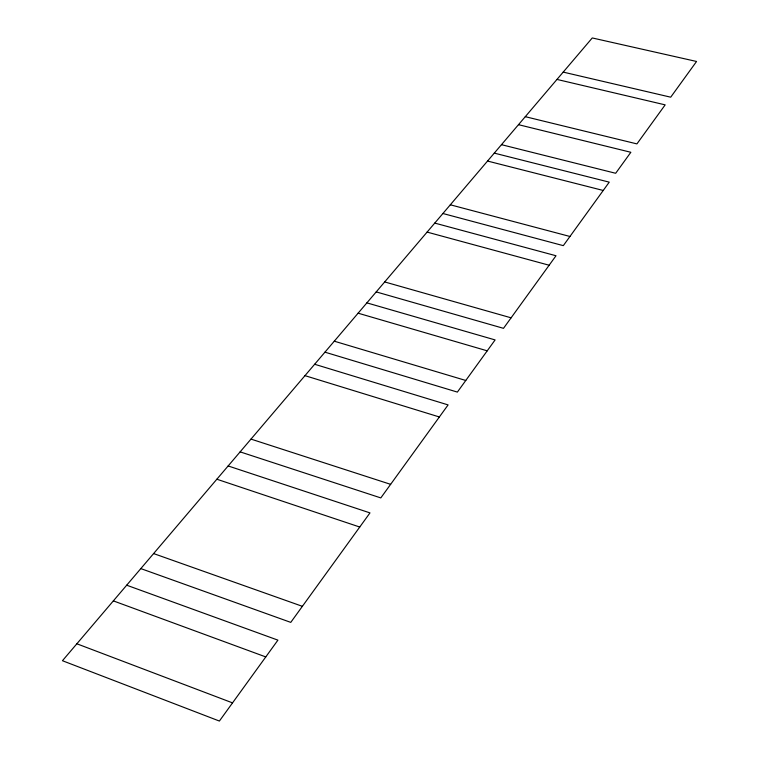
<?xml version="1.0" encoding="UTF-8"?>
<svg xmlns="http://www.w3.org/2000/svg" width="759" height="759" viewBox="0 0 759 759"><rect width="100%" height="100%" fill="white"/><g stroke="black" fill="none" stroke-linecap="round" stroke-linejoin="round"><path stroke-width="1.14" d="M563.216 72.105L670.709 97.19L696.553 61.47L592.267 37.95L62.447 660.719L219.389 721.05L277.917 640.141L126.687 585.198M556.983 79.429L665.169 104.865L636.924 143.897L525.294 116.677M518.482 124.675L630.852 152.284L615.672 173.28L501.471 144.675M494.289 153.119L609.249 182.151L563.311 245.65L442.914 213.507M487.544 161.05L603.234 190.471M450.324 204.797L569.943 236.476M434.755 223.089L556.005 255.745L503.492 328.334L376.217 291.902M427.099 232.093L549.146 265.233M384.69 281.94L511.101 317.822M366.882 302.869L495.105 339.928L457.373 392.09L324.947 352.167M358.106 313.182L487.221 350.829M334.283 341.189L465.779 380.468M314.653 364.263L448.095 404.908L380.809 497.913L240.129 451.871M304.966 375.648L439.366 416.976M250.982 439.1L390.629 484.337M228.146 465.95L369.975 512.894L290.763 622.38L140.823 568.595M216.846 479.223L359.747 527.031M153.603 553.567L302.386 606.327M113.347 600.881L265.783 656.924M76.858 643.784L232.529 702.881"/></g></svg>
